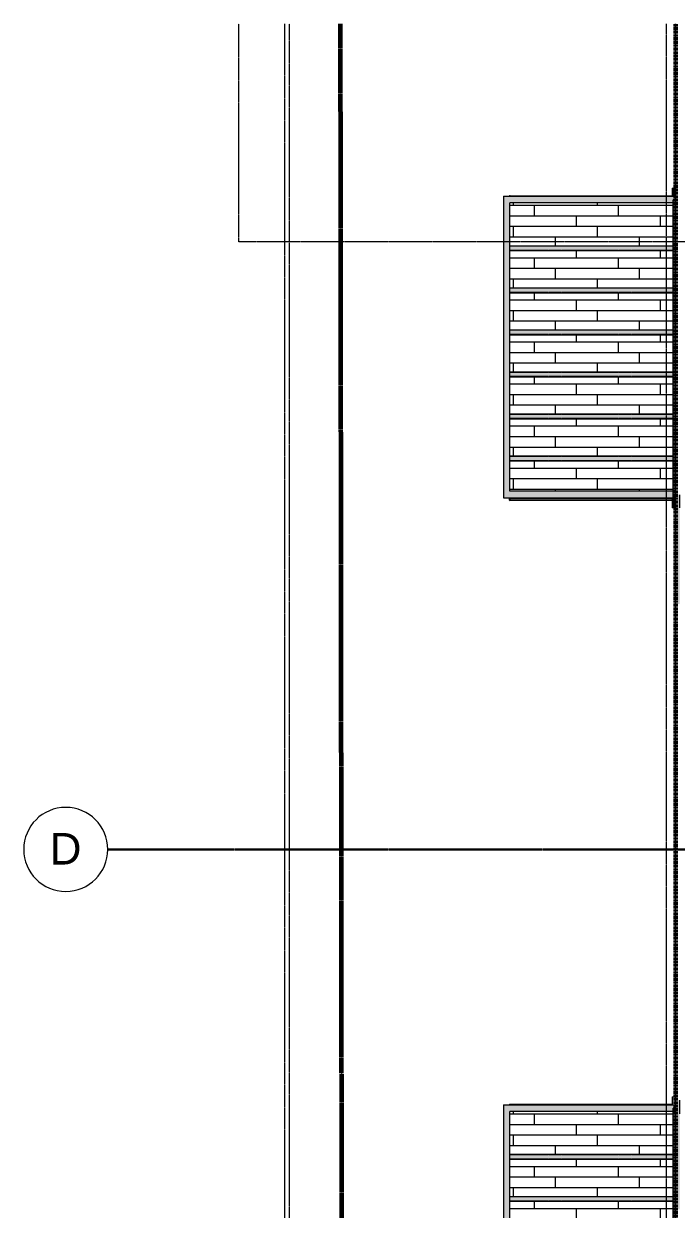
# Model space of a CAD drawing. Header units: inches. Extents: x -4110 to -1807, y 9775 to 11251.
# Drawn here: x -4109 to -3860.5, y 10702.2 to 11153.4 of the extents above; entities that cross this region are included whole.
import ezdxf

# ---------------------------------------------------------------- set-up
doc = ezdxf.new("R2010")
doc.units = ezdxf.units.IN
doc.header["$MEASUREMENT"] = 0
for name, pattern in [('Aligning Line 1_8_', [0.25, 0.125, -0.125]), ('Aligning Line 1_8__2_', [0.25, 0.125, -0.125]), ('Dash 1_16_', [0.125, 0.0625, -0.0625]), ('Double Dash 3_8_', [1, 0.375, -0.125, 0.125, -0.125, 0.125, -0.125]), ('Grid Line 1_2_', [0.875, 0.5, -0.125, 0.125, -0.125]), ('Hidden 1_8_', [0.1875, 0.125, -0.0625])]:
    doc.linetypes.add(name, pattern=pattern)
for name, color, linetype, lineweight in [('0-1', 7, 'Continuous', 5), ('0-2', 10, 'Continuous', 18), ('0-3', 250, 'Double Dash 3_8_', 60), ('0-5', 165, 'Continuous', 5), ('A-FLOR-PATT-1', 35, 'Continuous', 9), ('A-WALL-4', 10, 'Continuous', 18), ('A-WALL-9', 255, 'Continuous', 18), ('C-PROP-LINE-1', 250, 'Double Dash 3_8_', 60), ('C-PROP-LINE-2', 250, 'Dash 1_16_', 60), ('G-ANNO-SYMB', 111, 'Aligning Line 1_8_', 9), ('G-ANNO-SYMB-1', 147, 'Aligning Line 1_8_', 9), ('G-ANNO-SYMB-2', 147, 'Aligning Line 1_8__2_', 9), ('S-BEAM-1', 135, 'Continuous', 9), ('S-BEAM-2', 254, 'Continuous', 9), ('S-BEAM-3', 7, 'Continuous', 9), ('S-BEAM-4', 7, 'Hidden 1_8_', 9), ('S-GRID-1', 1, 'Grid Line 1_2_', 30), ('S-GRID-IDEN', 1, 'Continuous', 9), ('S-GRID-IDEN-1', 147, 'Continuous', 9)]:
    doc.layers.add(name, color=color, linetype=linetype, lineweight=lineweight)
doc.styles.add('Arial', font='arial.ttf', dxfattribs={"height": 12})

# ---------------------------------------------------------------- blocks, each defined once
blk = doc.blocks.new('CTR - 1st Phase - Unit Layouts_rvt-1-ENLARGED RCP - 2ND FLOOR PLAN - WEST')
at = {"layer": 'G-ANNO-SYMB-1'}
blk.add_line((-4009.53, 9846.28), (-4009.53, 11153.43), dxfattribs=at)
blk = doc.blocks.new('Basic Wall _ EXT - FIBER CEMENT - LARGE - ___-2505168-ENLARGED RCP - 2ND FLOOR PLAN - WEST')
at = {"layer": 'A-WALL-4'}
blk.add_hatch(color=256, dxfattribs=at).paths.add_polyline_path([(-3860.97, 9979.94), (-3860.94, 9979.97), (-3860.94, 11153.43), (-3860.97, 11153.43), (-3860.97, 9979.97)], flags=0)
h = blk.add_hatch(color=256, dxfattribs=at)
h.paths.add_polyline_path([(-3860.94, 9979.97), (-3860.22, 9980.69), (-3860.22, 10012.78), (-3860.29, 10012.78), (-3860.29, 10015.24), (-3860.32, 10015.24), (-3860.32, 10050.74), (-3860.22, 10050.74), (-3860.22, 10051.24), (-3860.32, 10051.24), (-3860.32, 10086.74), (-3860.29, 10086.74), (-3860.29, 10089.2), (-3860.22, 10089.2), (-3860.22, 10127.98), (-3860.29, 10127.98), (-3860.29, 10132.9), (-3860.32, 10132.9), (-3860.32, 10204.4), (-3860.22, 10204.4), (-3860.22, 10243.18), (-3860.29, 10243.18), (-3860.29, 10245.64), (-3860.32, 10245.64), (-3860.32, 10281.14), (-3860.22, 10281.14), (-3860.22, 10281.64), (-3860.32, 10281.64), (-3860.32, 10317.14), (-3860.29, 10317.14), (-3860.29, 10319.6), (-3860.22, 10319.6), (-3860.22, 10435.18), (-3860.29, 10435.18), (-3860.29, 10437.64), (-3860.32, 10437.64), (-3860.32, 10473.14), (-3860.22, 10473.14), (-3860.22, 10473.64), (-3860.32, 10473.64), (-3860.32, 10509.14), (-3860.29, 10509.14), (-3860.29, 10511.6), (-3860.22, 10511.6), (-3860.22, 10588.78), (-3860.29, 10588.78), (-3860.29, 10591.24), (-3860.32, 10591.24), (-3860.32, 10626.74), (-3860.22, 10626.74), (-3860.22, 10627.24), (-3860.32, 10627.24), (-3860.32, 10662.74), (-3860.29, 10662.74), (-3860.29, 10665.2), (-3860.22, 10665.2), (-3860.22, 10780.84), (-3860.29, 10780.84), (-3860.29, 10783.3), (-3860.32, 10783.3), (-3860.32, 10818.8), (-3860.22, 10818.8), (-3860.22, 10857.64), (-3860.29, 10857.64), (-3860.29, 10860.1), (-3860.32, 10860.1), (-3860.32, 10895.6), (-3860.22, 10895.6), (-3860.22, 10972.78), (-3860.29, 10972.78), (-3860.29, 10975.24), (-3860.32, 10975.24), (-3860.32, 11010.74), (-3860.22, 11010.74), (-3860.22, 11011.24), (-3860.32, 11011.24), (-3860.32, 11046.74), (-3860.29, 11046.74), (-3860.29, 11049.2), (-3860.22, 11049.2), (-3860.22, 11153.43), (-3860.94, 11153.43), (-3860.94, 9980.69)], flags=0)
h.paths.add_polyline_path([(-3859.22, 10356.44), (-3859.22, 10397.96), (-3859.97, 10397.96), (-3859.97, 10356.44)], flags=0)
h.paths.add_polyline_path([(-3859.97, 10702.23), (-3859.22, 10702.23), (-3859.22, 10743.75), (-3859.97, 10743.75), (-3859.97, 10703.98)], flags=0)
h.paths.add_polyline_path([(-3859.97, 10932.63), (-3859.22, 10932.63), (-3859.22, 10974.15), (-3859.97, 10974.15), (-3859.97, 10934.38)], flags=0)
for p, q in [((-3860.97, 11153.43), (-3860.97, 9979.94)), ((-3860.94, 11153.43), (-3860.94, 9979.97))]:
    blk.add_line(p, q, dxfattribs=at)
blk = doc.blocks.new('Walls 35 - Walls 1-3281031-ENLARGED RCP - 2ND FLOOR PLAN - WEST')
at = {"layer": 'S-BEAM-1'}
for points in [[(-3923.91, 11087.79), (-3923.6, 11087.79), (-3923.65, 11087.87), (-3923.83, 11087.96), (-3923.95, 11087.96), (-3924.1, 11087.87), (-3924.12, 11087.79), (-3923.95, 11087.79)], [(-3862.1, 11087.79), (-3862.1, 11087.98), (-3923.79, 11087.96), (-3923.65, 11087.87), (-3923.6, 11087.79), (-3867.12, 11087.79)]]:
    blk.add_hatch(color=256, dxfattribs=at).paths.add_polyline_path(points, flags=0)
at = {"layer": 'S-BEAM-2'}
blk.add_hatch(color=256, dxfattribs=at).paths.add_polyline_path([(-3862.1, 11087.79), (-3860.97, 11087.79), (-3860.97, 11090.85), (-3862.1, 11090.85), (-3862.1, 11087.79)], flags=0)
at = {"layer": 'S-BEAM-3'}
for p, q in [((-3862.1, 11090.85), (-3860.97, 11090.85)), ((-3862.1, 11090.85), (-3862.1, 11087.79)), ((-3923.87, 11087.98), (-3862.1, 11087.98))]:
    blk.add_line(p, q, dxfattribs=at)
for start_param, end_param in [(0, 1.047198), (5.235988, 6.283185)]:
    blk.add_ellipse((-3923.87, 11087.6), major_axis=(0, 0.375), ratio=0.850805, start_param=start_param, end_param=end_param, dxfattribs=at)
blk = doc.blocks.new('Walls 36 - Walls 1-3281040-ENLARGED RCP - 2ND FLOOR PLAN - WEST')
at = {"layer": 'S-BEAM-1'}
for points in [[(-3923.87, 10972.04), (-3923.79, 10972.04), (-3923.65, 10972.14), (-3923.6, 10972.21), (-3923.56, 10972.45), (-3923.6, 10972.59), (-3923.65, 10972.67), (-3923.83, 10972.76), (-3923.95, 10972.76), (-3924.1, 10972.67), (-3924.15, 10972.59), (-3924.19, 10972.4), (-3924.15, 10972.21), (-3924.1, 10972.14), (-3923.95, 10972.04)], [(-3923.79, 10972.03), (-3862.1, 10972.04), (-3862.1, 10972.78), (-3923.79, 10972.76), (-3923.65, 10972.67), (-3923.56, 10972.5), (-3923.56, 10972.3), (-3923.65, 10972.14), (-3923.79, 10972.04), (-3923.83, 10972.03)]]:
    blk.add_hatch(color=256, dxfattribs=at).paths.add_polyline_path(points, flags=0)
at = {"layer": 'S-BEAM-2'}
h = blk.add_hatch(color=256, dxfattribs=at)
h.paths.add_polyline_path([(-3859.22, 10969.15), (-3859.17, 10969.15), (-3859.17, 10974.15), (-3859.22, 10974.15), (-3859.22, 10969.15)], flags=0)
h.paths.add_polyline_path([(-3860.97, 10972.04), (-3860.97, 10972.96), (-3862.1, 10972.96), (-3862.1, 10972.04)], flags=0)
h.paths.add_polyline_path([(-3861.79, 10969.15), (-3860.97, 10969.15), (-3860.98, 10972.04), (-3862.1, 10972.03), (-3862.1, 10969.15)], flags=0)
at = {"layer": 'S-BEAM-3'}
for p, q in [((-3859.17, 10969.15), (-3859.17, 10974.16)), ((-3923.87, 10972.78), (-3862.1, 10972.78)), ((-3862.1, 10972.03), (-3923.87, 10972.03)), ((-3862.1, 10972.97), (-3862.1, 10969.15)), ((-3860.97, 10969.15), (-3862.1, 10969.15)), ((-3859.17, 10969.15), (-3859.22, 10969.15))]:
    blk.add_line(p, q, dxfattribs=at)
for start_param, end_param in [(0, 3.141593), (3.141593, 6.283185)]:
    blk.add_ellipse((-3923.87, 10972.4), major_axis=(0, 0.375), ratio=0.850805, start_param=start_param, end_param=end_param, dxfattribs=at)
blk = doc.blocks.new('Walls 37 - Walls 3-3281055-ENLARGED RCP - 2ND FLOOR PLAN - WEST')
at = {"layer": 'A-WALL-9'}
for points in [[(-3926.09, 10972.96), (-3860.97, 10972.96), (-3860.97, 10973.14), (-3861.75, 10973.14), (-3861.75, 10975.5), (-3923.83, 10975.5), (-3923.83, 11085.26), (-3861.75, 11085.26), (-3861.75, 11086.46), (-3860.97, 11086.46), (-3860.97, 11087.79), (-3926.36, 11087.79), (-3926.36, 10972.96)], [(-3860.97, 10973.14), (-3860.97, 11086.46), (-3861.75, 11086.46), (-3861.75, 10973.14)]]:
    blk.add_hatch(color=256, dxfattribs=at).paths.add_polyline_path(points, flags=0)
at = {"layer": 'A-WALL-4'}
for p, q in [((-3926.36, 11087.79), (-3926.36, 10972.96)), ((-3926.36, 11087.79), (-3860.97, 11087.79)), ((-3860.97, 11086.46), (-3861.75, 11086.46)), ((-3861.75, 10973.14), (-3861.75, 11086.46)), ((-3860.97, 11085.26), (-3923.83, 11085.26)), ((-3923.83, 10975.5), (-3923.83, 11085.26)), ((-3860.97, 10975.5), (-3923.83, 10975.5)), ((-3926.36, 10972.96), (-3860.97, 10972.96)), ((-3861.75, 10973.14), (-3860.97, 10973.14))]:
    blk.add_line(p, q, dxfattribs=at)
blk = doc.blocks.new('CISC HSS Rectangular_CSA G40_21_ - HS102x51x4_8-3284483-ENLARGED RCP - 2ND FLOOR PLAN - WEST')
at = {"layer": 'S-BEAM-2'}
for points in [[(30.02, 0.62), (30.02, 1), (-32.05, 1), (-32.05, 0.62), (16.24, 0.62)], [(-0.6, -0.62), (30.02, -0.62), (30.02, 0.62), (-32.05, 0.62), (-32.05, -0.62)], [(16.24, -1), (30.02, -1), (30.02, -0.62), (-32.05, -0.62), (-32.05, -1), (-0.6, -1)]]:
    blk.add_hatch(color=256, dxfattribs=at).paths.add_polyline_path(points, flags=0)
at = {"layer": 'S-BEAM-3'}
for p, q in [((-32.05, 1), (30.02, 1)), ((30.02, -1), (-32.05, -1))]:
    blk.add_line(p, q, dxfattribs=at)
at = {"layer": 'S-BEAM-4'}
for p, q in [((30.02, 0.81), (-32.05, 0.81)), ((30.02, -0.81), (-32.05, -0.81))]:
    blk.add_line(p, q, dxfattribs=at)
blk = doc.blocks.new('Walls 38 - Walls 1-3281204-ENLARGED RCP - 2ND FLOOR PLAN - WEST')
at = {"layer": 'S-BEAM-1'}
for points in [[(-3923.91, 10742), (-3923.6, 10742), (-3923.65, 10742.08), (-3923.83, 10742.18), (-3923.95, 10742.18), (-3924.1, 10742.08), (-3924.12, 10742), (-3923.95, 10742)], [(-3862.1, 10742), (-3862.1, 10742.19), (-3923.79, 10742.18), (-3923.65, 10742.08), (-3923.6, 10742), (-3867.12, 10742)]]:
    blk.add_hatch(color=256, dxfattribs=at).paths.add_polyline_path(points, flags=0)
at = {"layer": 'S-BEAM-2'}
h = blk.add_hatch(color=256, dxfattribs=at)
h.paths.add_polyline_path([(-3859.22, 10738.56), (-3859.17, 10738.56), (-3859.17, 10743.75), (-3859.22, 10743.75), (-3859.22, 10738.57)], flags=0)
h.paths.add_polyline_path([(-3862.1, 10742), (-3860.97, 10742), (-3860.97, 10745.06), (-3862.1, 10745.06), (-3862.1, 10742)], flags=0)
at = {"layer": 'S-BEAM-3'}
for p, q in [((-3862.1, 10745.06), (-3860.97, 10745.06)), ((-3862.1, 10745.06), (-3862.1, 10742)), ((-3859.17, 10738.56), (-3859.17, 10743.77)), ((-3923.87, 10742.19), (-3862.1, 10742.19)), ((-3859.17, 10738.56), (-3859.22, 10738.56))]:
    blk.add_line(p, q, dxfattribs=at)
for start_param, end_param in [(0, 1.047198), (5.235988, 6.283185)]:
    blk.add_ellipse((-3923.87, 10741.81), major_axis=(0, 0.375), ratio=0.850805, start_param=start_param, end_param=end_param, dxfattribs=at)
blk = doc.blocks.new('Walls 43 - Walls 3-3281228-ENLARGED RCP - 2ND FLOOR PLAN - WEST')
at = {"layer": 'A-WALL-9'}
for points in [[(-3926.09, 10627.18), (-3860.97, 10627.18), (-3860.97, 10627.35), (-3861.75, 10627.35), (-3861.75, 10629.71), (-3923.83, 10629.71), (-3923.83, 10739.47), (-3861.75, 10739.47), (-3861.75, 10740.68), (-3860.97, 10740.68), (-3860.97, 10742), (-3926.36, 10742), (-3926.36, 10627.18)], [(-3860.97, 10627.35), (-3860.97, 10740.68), (-3861.75, 10740.68), (-3861.75, 10627.35)]]:
    blk.add_hatch(color=256, dxfattribs=at).paths.add_polyline_path(points, flags=0)
at = {"layer": 'A-WALL-4'}
for p, q in [((-3926.36, 10742), (-3926.36, 10627.18)), ((-3926.36, 10742), (-3860.97, 10742)), ((-3860.97, 10739.47), (-3923.83, 10739.47)), ((-3923.83, 10629.71), (-3923.83, 10739.47)), ((-3860.97, 10740.68), (-3861.75, 10740.68)), ((-3861.75, 10627.35), (-3861.75, 10740.68)), ((-3926.36, 10627.18), (-3860.97, 10627.18)), ((-3860.97, 10629.71), (-3923.83, 10629.71)), ((-3861.75, 10627.35), (-3860.97, 10627.35))]:
    blk.add_line(p, q, dxfattribs=at)
blk = doc.blocks.new('Family - ___-1878357-ENLARGED RCP - 2ND FLOOR PLAN - WEST')
at = {"layer": 'C-PROP-LINE-1'}
blk.add_line((-3988.45, 11153.43), (-3987.26, 10009.09), dxfattribs=at)
blk = doc.blocks.new('Family - ___-2835860-ENLARGED RCP - 2ND FLOOR PLAN - WEST')
at = {"layer": 'C-PROP-LINE-2'}
blk.add_line((-3860.72, 9980.19), (-3860.72, 11153.43), dxfattribs=at)
blk = doc.blocks.new('Family - ___-2835932-ENLARGED RCP - 2ND FLOOR PLAN - WEST')
at = {"layer": 'C-PROP-LINE-2'}
blk.add_line((-3860.72, 9980.19), (-3860.72, 11153.43), dxfattribs=at)
blk = doc.blocks.new('CTR - 1st Phase - Shell_rvt-1-ENLARGED RCP - 2ND FLOOR PLAN - WEST')
at = {"layer": 'A-FLOR-PATT-1'}
h = blk.add_hatch(dxfattribs=at)
h.set_pattern_fill('FP_25', color=256, style=0, pattern_type=2)
h.set_pattern_definition([(180, (-2298.484, 11620.327), (5e-16, 4), []), (90, (-2298.484, 11620.327), (8, 8), [4, -28]), (90, (-2314.484, 11624.327), (8, 8), [4, -28])])
h.paths.add_polyline_path([(-3923.83, 10975.5), (-3861.75, 10975.5), (-3861.75, 10986.93), (-3923.83, 10986.93), (-3923.83, 10988.93), (-3861.75, 10988.93), (-3861.75, 11002.93), (-3923.83, 11002.93), (-3923.83, 11004.93), (-3861.75, 11004.93), (-3861.75, 11018.93), (-3923.83, 11018.93), (-3923.83, 11020.93), (-3861.75, 11020.93), (-3861.75, 11034.93), (-3923.83, 11034.93), (-3923.83, 11036.93), (-3861.75, 11036.93), (-3861.75, 11050.93), (-3923.83, 11050.93), (-3923.83, 11052.93), (-3861.75, 11052.93), (-3861.75, 11066.93), (-3923.83, 11066.93), (-3923.83, 11068.93), (-3861.75, 11068.93), (-3861.75, 11085.26), (-3923.83, 11085.26), (-3923.83, 10978.9)], flags=0)
h = blk.add_hatch(dxfattribs=at)
h.set_pattern_fill('FP_26', color=256, style=0, pattern_type=2)
h.set_pattern_definition([(180, (-2298.484, 11274.539), (5e-16, 4), []), (90, (-2298.484, 11274.539), (8, 8), [4, -28]), (90, (-2314.484, 11278.539), (8, 8), [4, -28])])
h.paths.add_polyline_path([(-3923.83, 10629.71), (-3861.75, 10629.71), (-3861.75, 10641.15), (-3923.83, 10641.15), (-3923.83, 10643.15), (-3861.75, 10643.15), (-3861.75, 10657.15), (-3923.83, 10657.15), (-3923.83, 10659.15), (-3861.75, 10659.15), (-3861.75, 10673.15), (-3923.83, 10673.15), (-3923.83, 10675.15), (-3861.75, 10675.15), (-3861.75, 10689.15), (-3923.83, 10689.15), (-3923.83, 10691.15), (-3861.75, 10691.15), (-3861.75, 10705.15), (-3923.83, 10705.15), (-3923.83, 10707.15), (-3861.75, 10707.15), (-3861.75, 10721.15), (-3923.83, 10721.15), (-3923.83, 10723.15), (-3861.75, 10723.15), (-3861.75, 10739.47), (-3923.83, 10739.47), (-3923.83, 10629.85)], flags=0)
at = {"layer": '0-2'}
for name, p in [('Basic Wall _ EXT - FIBER CEMENT - LARGE - ___-2505168-ENLARGED RCP - 2ND FLOOR PLAN - WEST', (0, 0)), ('Walls 35 - Walls 1-3281031-ENLARGED RCP - 2ND FLOOR PLAN - WEST', (0, 0)), ('Walls 37 - Walls 3-3281055-ENLARGED RCP - 2ND FLOOR PLAN - WEST', (0, 0)), ('CISC HSS Rectangular_CSA G40_21_ - HS102x51x4_8-3284483-ENLARGED RCP - 2ND FLOOR PLAN - WEST', (-3891.78, 11067.93)), ('CISC HSS Rectangular_CSA G40_21_ - HS102x51x4_8-3284483-ENLARGED RCP - 2ND FLOOR PLAN - WEST', (-3891.78, 11051.93)), ('CISC HSS Rectangular_CSA G40_21_ - HS102x51x4_8-3284483-ENLARGED RCP - 2ND FLOOR PLAN - WEST', (-3891.78, 11035.93)), ('CISC HSS Rectangular_CSA G40_21_ - HS102x51x4_8-3284483-ENLARGED RCP - 2ND FLOOR PLAN - WEST', (-3891.78, 11019.93)), ('CISC HSS Rectangular_CSA G40_21_ - HS102x51x4_8-3284483-ENLARGED RCP - 2ND FLOOR PLAN - WEST', (-3891.78, 11003.93)), ('CISC HSS Rectangular_CSA G40_21_ - HS102x51x4_8-3284483-ENLARGED RCP - 2ND FLOOR PLAN - WEST', (-3891.78, 10987.93)), ('Walls 36 - Walls 1-3281040-ENLARGED RCP - 2ND FLOOR PLAN - WEST', (0, 0)), ('Walls 38 - Walls 1-3281204-ENLARGED RCP - 2ND FLOOR PLAN - WEST', (0, 0)), ('Walls 43 - Walls 3-3281228-ENLARGED RCP - 2ND FLOOR PLAN - WEST', (0, 0)), ('CISC HSS Rectangular_CSA G40_21_ - HS102x51x4_8-3284483-ENLARGED RCP - 2ND FLOOR PLAN - WEST', (-3891.78, 10722.15)), ('CISC HSS Rectangular_CSA G40_21_ - HS102x51x4_8-3284483-ENLARGED RCP - 2ND FLOOR PLAN - WEST', (-3891.78, 10706.15))]:
    blk.add_blockref(name, p, dxfattribs=at)
at = {"layer": '0-3'}
for name in ['Family - ___-1878357-ENLARGED RCP - 2ND FLOOR PLAN - WEST', 'Family - ___-2835860-ENLARGED RCP - 2ND FLOOR PLAN - WEST', 'Family - ___-2835932-ENLARGED RCP - 2ND FLOOR PLAN - WEST']:
    blk.add_blockref(name, (0, 0), dxfattribs=at)
blk = doc.blocks.new('Grid - Grid Head - Circle-1738874-ENLARGED RCP - 2ND FLOOR PLAN - WEST')
at = {"layer": 'S-GRID-IDEN-1'}
for start, end in [(360, 180), (180, 360)]:
    blk.add_arc((0, 0), 0.25, start, end, dxfattribs=at)
blk = doc.blocks.new('CTR - 1st Phase - Structure_rvt-1-ENLARGED RCP - 2ND FLOOR PLAN - WEST')
at = {"layer": 'G-ANNO-SYMB-2'}
for p, q in [((-4007.78, 9839.35), (-4007.78, 11153.43)), ((-3864.19, 9867.01), (-3864.19, 11153.43))]:
    blk.add_line(p, q, dxfattribs=at)
at = {"layer": 'S-GRID-1'}
blk.add_line((-1807.14, 10839.19), (-4076.95, 10839.19), dxfattribs=at)
at = {"layer": '0-5', "xscale": 63.99999999999997, "yscale": 63.99999999999997, "zscale": 63.99999999999997, "rotation": 89.99999999999986}
blk.add_blockref('Grid - Grid Head - Circle-1738874-ENLARGED RCP - 2ND FLOOR PLAN - WEST', (-4092.95, 10839.19), dxfattribs=at)
at = {"layer": 'S-GRID-IDEN', "insert": (-4099.06, 10845.44), "char_height": 12, "width": 14.746, "attachment_point": 1, "style": 'Arial'}
blk.add_mtext('D', dxfattribs=at)

msp = doc.modelspace()

# ---------------------------------------------------------------- linework, layer by layer
at = {"layer": 'G-ANNO-SYMB'}
for p, q in [((-4027.08, 11070.38), (-4027.08, 11153.43)), ((-1871.64, 11070.38), (-4027.08, 11070.38))]:
    msp.add_line(p, q, dxfattribs=at)

# ---------------------------------------------------------------- block references
at = {"layer": '0-1'}
for name in ['CTR - 1st Phase - Structure_rvt-1-ENLARGED RCP - 2ND FLOOR PLAN - WEST', 'CTR - 1st Phase - Unit Layouts_rvt-1-ENLARGED RCP - 2ND FLOOR PLAN - WEST', 'CTR - 1st Phase - Shell_rvt-1-ENLARGED RCP - 2ND FLOOR PLAN - WEST']:
    msp.add_blockref(name, (0, 0), dxfattribs=at)

doc.saveas('drawing.dxf')
